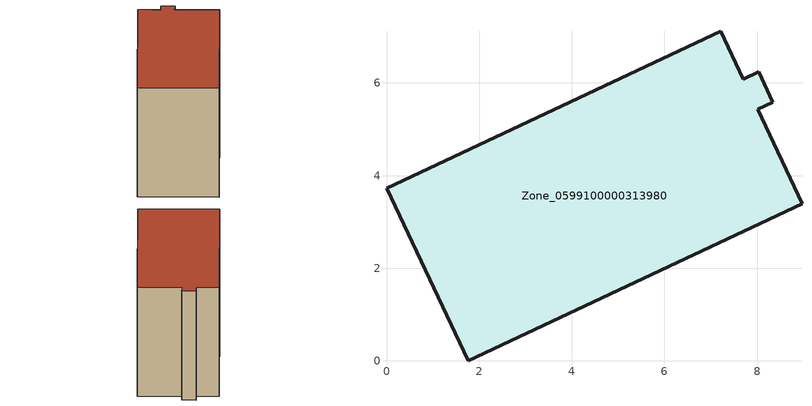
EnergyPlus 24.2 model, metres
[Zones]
Zone_0599100000313980
 floor ground (C_G): 7.7,6.08 8.04,6.24 8.34,5.58 8.01,5.43 8.97,3.39 1.76,0 0,3.73 7.22,7.12 z0
 wall outside (C_F): 1.76,0 8.97,3.39 8.01,5.43 8.34,5.58 8.04,6.24 7.7,6.08 7.22,7.12 0,3.73 1.76,0 z0:6.29
 roof outside (C_R): 8.04,6.24 7.7,6.08 7.22,7.12 0,3.73 1.76,0 8.97,3.39 8.01,5.43 8.34,5.58 z6.29
[BUILDING]
Pand.0599100000313980: North Axis=0; Terrain=City; Loads Convergence Tolerance Value=0.04; Temperature Convergence Tolerance Value=0.4; Solar Distribution=FullExterior; Maximum Number of Warmup Days=25; Minimum Number of Warmup Days=1
[Site:Location]
Rotterdam.The.Hague.AP_ZH_NLD Design_Conditions: Latitude=51.96; Longitude=4.45; Time Zone=1; Elevation=-4.5
[SITE:GROUNDTEMPERATURE:BUILDINGSURFACE]
18, 18, 18, 18, 18, 18, 18, 18, 18, 18, 18, 18
[MATERIAL] Thermal Absorptance=0.9; Solar Absorptance=0.7; Visible Absorptance=0.7
Name | Roughness | Thickness | Conductivity | Density | Specific Heat
G.TI.1946 | MediumSmooth | 0.15 | 1 | 540 | 1210
F.TI.1946 | Rough | 0.3 | 0.857143 | 1920 | 840
R.TI.1946 | MediumRough | 0.2 | 0.1 | 1500 | 1000
[CONSTRUCTION]
C_G: G.TI.1946
C_F: F.TI.1946
C_R: R.TI.1946
[ZONE]
Zone_0599100000313980: Type=1; Multiplier=1; Ceiling Height=Autocalculate; Volume=Autocalculate; Floor Area=autocalculate; Part of Total Floor Area=Yes
[ZONEINFILTRATION:DESIGNFLOWRATE]
Infil_Zone_0599100000313980: Zone or ZoneList or Space or SpaceList=Zone_0599100000313980; Schedule=AlwaysOn; Design Flow Rate Calculation Method=Flow/Area; Flow Rate per Floor Area=0.003; Constant Term Coefficient=1; Temperature Term Coefficient=0; Velocity Term Coefficient=0; Velocity Squared Term Coefficient=0
[HVACTEMPLATE:ZONE:IDEALLOADSAIRSYSTEM]
Zone_0599100000313980: Maximum Heating Supply Air Temperature=50; Minimum Cooling Supply Air Temperature=13; Maximum Heating Supply Air Humidity Ratio=0.0156; Minimum Cooling Supply Air Humidity Ratio=0.0077; Heating Limit=NoLimit; Cooling Limit=NoLimit; Dehumidification Control Type=ConstantSensibleHeatRatio; Cooling Sensible Heat Ratio=0.7; Dehumidification Setpoint=60; Humidification Control Type=None; Humidification Setpoint=30; Outdoor Air Method=None; Outdoor Air Flow Rate per Person=0.00944; Outdoor Air Flow Rate per Zone Floor Area=0; Outdoor Air Flow Rate per Zone=0; Demand Controlled Ventilation Type=None; Outdoor Air Economizer Type=NoEconomizer; Heat Recovery Type=None; Sensible Heat Recovery Effectiveness=0.7; Latent Heat Recovery Effectiveness=0.65
[ZONECONTROL:THERMOSTAT]
ThermostatControl_Zone_0599100000313980: Zone or ZoneList=Zone_0599100000313980; Control Type Schedule=DualSetpointControlType; Control 1=Thermostat_Zone_0599100000313980; Temperature Difference Between Cutout And Setpoint=0
[THERMOSTATSETPOINT:DUALSETPOINT]
Thermostat_Zone_0599100000313980: Heating Setpoint Temperature Schedule=HeatingSetpoint_Zone_0599100000313980; Cooling Setpoint Temperature Schedule=CoolingSetpoint_Zone_0599100000313980
[SCHEDULE:COMPACT]
HeatingSetpoint_Zone_0599100000313980: Through: 12/31, For: AllDays, Until: 24:00, 21
CoolingSetpoint_Zone_0599100000313980: Through: 12/31, For: AllDays, Until: 24:00, 24
DualSetpointControlType: Through: 12/31, For: AllDays, Until: 24:00, 4
AlwaysOn: Through: 12/31, For: AllDays, Until: 24:00, 1
